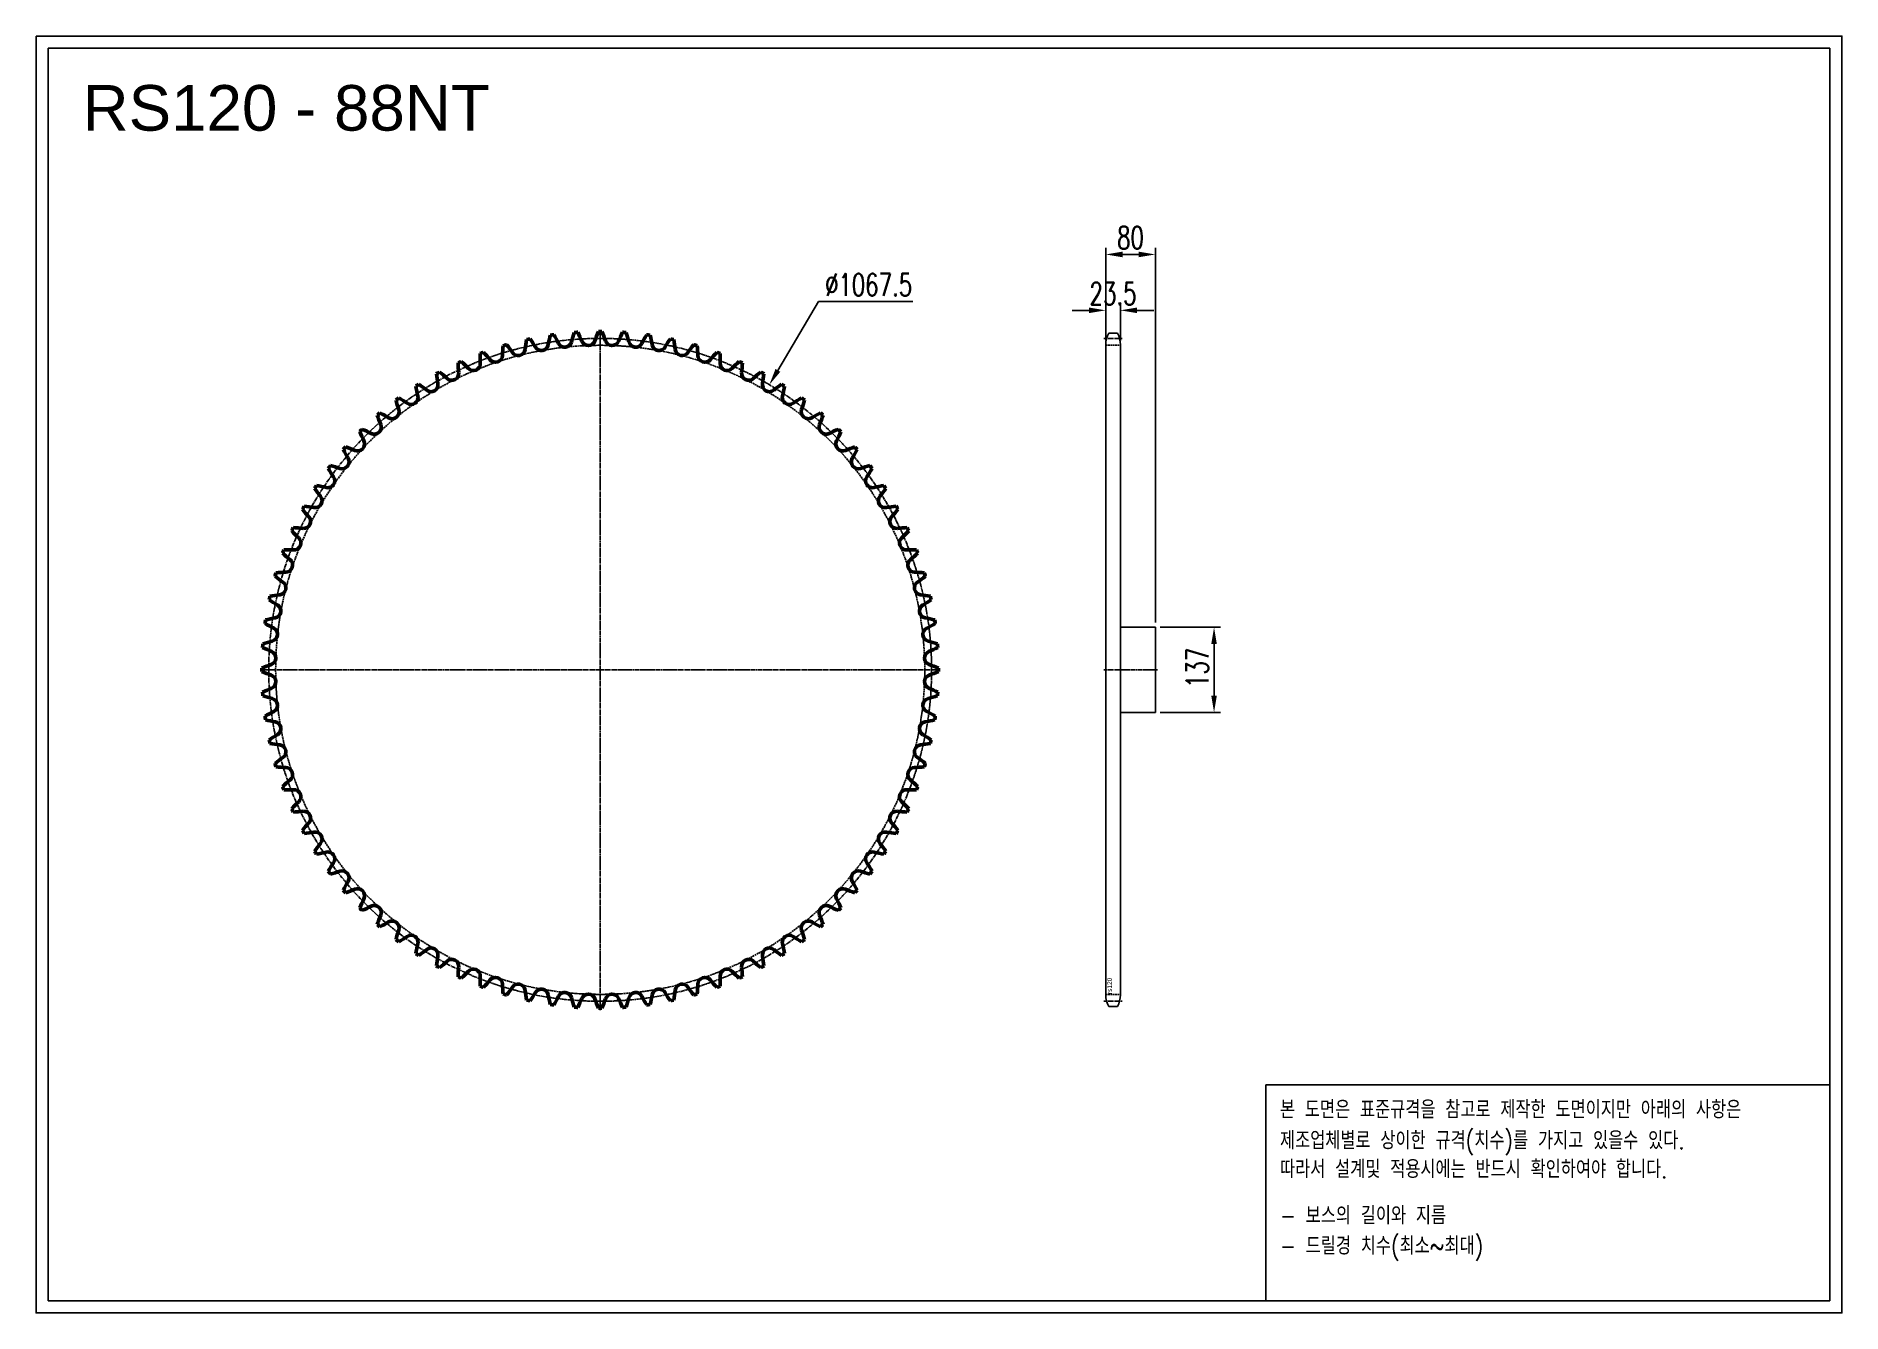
# Model space of a CAD drawing. Header units: millimetres. Extents: x -36996 to -34089, y 50864 to 52921.
import ezdxf

# ---------------------------------------------------------------- set-up
doc = ezdxf.new("R2010")
doc.units = ezdxf.units.MM
for name, pattern in [('AM_ISO02W050', [7.5, 6, -1.5]), ('AM_ISO02W050x2', [3.75, 3, -0.75]), ('AM_ISO08W050', [18, 12, -1.5, 3, -1.5]), ('AM_ISO08W050x2', [9, 6, -0.75, 1.5, -0.75])]:
    doc.linetypes.add(name, pattern=pattern)
for name, color, linetype, lineweight in [('AM_0N', 7, 'Continuous', 50), ('AM_3N', 6, 'AM_ISO02W050', 25), ('AM_7', 4, 'AM_ISO08W050', 25), ('AM_7N', 4, 'AM_ISO08W050', 25)]:
    doc.layers.add(name, color=color, linetype=linetype, lineweight=lineweight)
doc.layers.add('S-DIM', color=7, linetype='Continuous')
doc.styles.add('HAN', font='ROMANS.shx', dxfattribs={"width": 0.7, "bigfont": 'whgtxt.shx'})
doc.styles.add('HSG', font='SIMPLEX.shx', dxfattribs={"width": 0.7, "bigfont": 'HSG.shx'})
doc.styles.get("Standard").update_dxf_attribs({"font": 'arial.ttf'})
doc.dimstyles.new('APP50', dxfattribs={"dimscale": 15, "dimtxt": 2.4, "dimasz": 1.8, "dimexe": 0.7, "dimexo": 0.5, "dimgap": 0.6, "dimtad": 1, "dimtoh": 1, "dimdec": 1, "dimrnd": 0.01, "dimzin": 9, "dimdsep": 46, "dimtxsty": 'HSG', "dimcen": 0, "dimclrd": 1, "dimclre": 1, "dimclrt": 256, "dimazin": 2, "dimtp": 1, "dimtm": 1, "dimtfac": 0.5, "dimtdec": 1, "dimtofl": 0, "dimtmove": 0, "dimatfit": 3, "dimfxl": 0, "dimtvp": 1, "dimtolj": 2, "dimlwd": -1, "dimlwe": -1, "dimarcsym": 0})

# ---------------------------------------------------------------- blocks, each defined once
blk = doc.blocks.new('*D1')
at = {"layer": 'Defpoints', "color": 0, "transparency": 16777216}
for p in [(-35194, 51968.5), (-35194, 51831.5), (-35099.6, 51831.5)]:
    blk.add_point(p, dxfattribs=at)
at = {"layer": 'S-DIM', "color": 1, "transparency": 16777216}
for p, q in [((-35186.5, 51968.5), (-35089.1, 51968.5)), ((-35099.6, 51941.5), (-35099.6, 51858.5)), ((-35186.5, 51831.5), (-35089.1, 51831.5))]:
    blk.add_line(p, q, dxfattribs=at)
for points in [[(-35104.1, 51941.5), (-35095.1, 51941.5), (-35099.6, 51968.5)], [(-35104.1, 51858.5), (-35095.1, 51858.5), (-35099.6, 51831.5)]]:
    blk.add_solid(points, dxfattribs=at)
at = {"layer": 'S-DIM', "transparency": 16777216, "insert": (-35126.6, 51903.3), "char_height": 36, "attachment_point": 5, "rotation": 90, "style": 'HSG'}
blk.add_mtext('\\A2;137', dxfattribs=at)
blk = doc.blocks.new('*D2')
at = {"layer": 'Defpoints', "color": 0, "transparency": 16777216}
for p in [(-35250.5, 52478.9), (-35274, 52423.1), (-35250.5, 52423.1)]:
    blk.add_point(p, dxfattribs=at)
at = {"layer": 'S-DIM', "color": 1, "transparency": 16777216}
for p, q in [((-35274, 52430.6), (-35274, 52489.4)), ((-35250.5, 52430.6), (-35250.5, 52489.4)), ((-35301, 52478.9), (-35328, 52478.9)), ((-35223.5, 52478.9), (-35196.5, 52478.9))]:
    blk.add_line(p, q, dxfattribs=at)
for points in [[(-35301, 52483.4), (-35301, 52474.4), (-35274, 52478.9)], [(-35223.5, 52483.4), (-35223.5, 52474.4), (-35250.5, 52478.9)]]:
    blk.add_solid(points, dxfattribs=at)
at = {"layer": 'S-DIM', "transparency": 16777216, "insert": (-35262.2, 52505.9), "char_height": 36, "attachment_point": 5, "style": 'HSG'}
blk.add_mtext('\\A2;23.5', dxfattribs=at)
blk = doc.blocks.new('*D3')
at = {"layer": 'Defpoints', "color": 0, "transparency": 16777216}
for p in [(-35194, 52568.9), (-35274, 52423.1), (-35194, 51968.5)]:
    blk.add_point(p, dxfattribs=at)
at = {"layer": 'S-DIM', "color": 1, "transparency": 16777216}
for p, q in [((-35274, 52430.6), (-35274, 52579.4)), ((-35194, 51976), (-35194, 52579.4)), ((-35247, 52568.9), (-35221, 52568.9))]:
    blk.add_line(p, q, dxfattribs=at)
for points in [[(-35247, 52573.4), (-35247, 52564.4), (-35274, 52568.9)], [(-35221, 52573.4), (-35221, 52564.4), (-35194, 52568.9)]]:
    blk.add_solid(points, dxfattribs=at)
at = {"layer": 'S-DIM', "transparency": 16777216, "insert": (-35234, 52595.9), "char_height": 36, "attachment_point": 5, "style": 'HSG'}
blk.add_mtext('\\A2;80', dxfattribs=at)
blk = doc.blocks.new('notice1')
at = {"color": 4}
blk.add_lwpolyline([(-22142.12, 1735.9), (-22053.8, 1735.9), (-22053.8, 1702.07), (-22142.12, 1702.07)], close=True, dxfattribs=at)
at = {"color": 4, "style": 'HAN', "width": 0.8}
for s, p in [('본 도면은 표준규격을 참고로 제작한 도면이지만 아래의 사항은', (-22139.9, 1730.62)), ('제조업체별로 상이한 규격(치수)를 가지고 있을수 있다.', (-22139.9, 1725.78)), ('따라서 설계및 적용시에는 반드시 확인하여야 합니다.', (-22139.9, 1721.28)), ('- 보스의 길이와 지름', (-22139.9, 1714.03)), ('- 드릴경 치수(최소~최대)', (-22139.9, 1709.27))]:
    blk.add_text(s, height=2.7949, dxfattribs=at).set_placement(p)
blk = doc.blocks.new('*D5')
at = {"layer": 'Defpoints', "color": 0, "transparency": 16777216}
for p in [(-35815.7, 52359), (-36360.4, 51441)]:
    blk.add_point(p, dxfattribs=at)
at = {"layer": 'S-DIM', "color": 1, "linetype": 'ByBlock', "transparency": 16777216}
for p, q in [((-35736.3, 52493), (-35802, 52382.2)), ((-35584.5, 52493), (-35736.3, 52493))]:
    blk.add_line(p, q, dxfattribs=at)
at = {"layer": 'S-DIM', "color": 1, "transparency": 16777216}
blk.add_solid([(-35805.8, 52384.5), (-35798.1, 52379.9), (-35815.7, 52359)], dxfattribs=at)
at = {"layer": 'S-DIM', "transparency": 16777216, "insert": (-35655.9, 52520), "char_height": 36, "attachment_point": 5, "style": 'HSG'}
blk.add_mtext('\\A2;∅1067.5', dxfattribs=at)

msp = doc.modelspace()

# ---------------------------------------------------------------- linework, layer by layer
for p, q in [((-35269.23, 52442.12), (-35255.2, 52442.12)), ((-35273.96, 52423.12), (-35273.96, 51376.84)), ((-35250.46, 52423.12), (-35250.46, 51376.84)), ((-35250.46, 51968.54), (-35193.96, 51968.54)), ((-35193.96, 51968.54), (-35193.96, 51831.54)), ((-35193.96, 51831.54), (-35250.46, 51831.54)), ((-35269.23, 51357.84), (-35255.2, 51357.84))]:
    msp.add_line(p, q)
for points in [[(-36996.44, 52920.51), (-34088.57, 52920.51), (-34088.57, 50864.44), (-36996.44, 50864.44)], [(-36976.86, 52900.92), (-34108.15, 52900.92), (-34108.15, 50884.02), (-36976.86, 50884.02)]]:
    msp.add_lwpolyline(points, close=True)
for centre, start, end in [((-35233.46, 52423.12), 152.02179, 180), ((-35290.96, 52423.12), 0, 27.97821), ((-35233.46, 51376.84), 180, 207.97821), ((-35290.96, 51376.84), 332.02179, 0)]:
    msp.add_arc(centre, 40.5, start, end)
at = {"layer": 'AM_0N'}
for centre, radius, start, end in [((-35970.27, 52390.13), 240.08, 170.02173, 173.80682), ((-36088.09, 51899.98), 544.82, 101.96889, 102.57656), ((-36398.88, 52296.89), 240.08, 30.73864, 34.52372), ((-35935.6, 52380.47), 240.08, 165.93083, 169.71591), ((-36088.09, 51899.98), 544.82, 97.87799, 98.48565), ((-36369.77, 52318.05), 240.08, 26.64773, 30.43281), ((-35901.71, 52368.37), 240.08, 161.83992, 165.625), ((-36088.09, 51899.98), 544.82, 93.78708, 94.39474), ((-36339.23, 52337.08), 240.08, 22.55682, 26.3419), ((-36107.14, 52433.48), 11.23, 202.55682, 341.53409), ((-35868.77, 52353.88), 240.08, 157.74901, 161.53409), ((-36088.09, 51899.98), 544.82, 89.69617, 90.30383), ((-36307.4, 52353.88), 240.08, 18.46591, 22.25099), ((-36069.03, 52433.48), 11.23, 198.46591, 337.44318), ((-35836.95, 52337.08), 240.08, 153.6581, 157.44318), ((-36088.09, 51899.98), 544.82, 85.60526, 86.21292), ((-36274.46, 52368.37), 240.08, 14.375, 18.16008), ((-35806.41, 52318.05), 240.08, 149.56719, 153.35227), ((-36088.09, 51899.98), 544.82, 81.51435, 82.12201), ((-36240.58, 52380.47), 240.08, 10.28409, 14.06917), ((-35777.3, 52296.89), 240.08, 145.47628, 149.26136), ((-36088.09, 51899.98), 544.82, 77.42344, 78.03111), ((-36205.91, 52390.13), 240.08, 6.19318, 9.97827), ((-36041.22, 52401.9), 240.08, 178.20355, 181.98864), ((-36088.09, 51899.98), 544.82, 110.15071, 110.75838), ((-36452.2, 52248.62), 240.08, 38.92045, 42.70554), ((-36256.67, 52406.5), 11.23, 218.92045, 357.89773), ((-36005.53, 52397.28), 240.08, 174.11264, 177.89773), ((-36088.09, 51899.98), 544.82, 106.0598, 106.66747), ((-36426.4, 52273.71), 240.08, 34.82955, 38.61463), ((-36220.11, 52417.24), 11.23, 214.82955, 353.80682), ((-36182.87, 52425.34), 11.23, 210.73864, 349.71591), ((-36145.15, 52430.76), 11.23, 206.64773, 345.625), ((-36031.02, 52430.76), 11.23, 194.375, 333.35227), ((-35993.3, 52425.34), 11.23, 190.28409, 329.26136), ((-35956.07, 52417.24), 11.23, 186.19318, 325.17045), ((-35749.78, 52273.71), 240.08, 141.38537, 145.17045), ((-36088.09, 51899.98), 544.82, 73.33253, 73.9402), ((-36170.64, 52397.28), 240.08, 2.10227, 5.88736), ((-35919.5, 52406.5), 11.23, 182.10227, 321.07955), ((-35723.98, 52248.62), 240.08, 137.29446, 141.07955), ((-36088.09, 51899.98), 544.82, 69.24162, 69.84929), ((-36134.95, 52401.9), 240.08, 358.01136, 1.79645), ((-36088.09, 51899.98), 544.82, 118.33253, 118.9402), ((-36113.13, 52403.47), 240.08, 186.38537, 190.17045), ((-36498.11, 52193.25), 240.08, 47.10227, 50.88736), ((-36327.04, 52377.35), 11.23, 227.10227, 6.07955), ((-36088.09, 51899.98), 544.82, 114.24162, 114.84929), ((-36077.15, 52403.97), 240.08, 182.29446, 186.07955), ((-36476.14, 52221.75), 240.08, 43.01136, 46.79645), ((-36292.38, 52393.18), 11.23, 223.01136, 1.98864), ((-35883.8, 52393.18), 11.23, 178.01136, 316.98864), ((-35700.03, 52221.75), 240.08, 133.20355, 136.98864), ((-36088.09, 51899.98), 544.82, 65.15071, 65.75838), ((-35849.13, 52377.35), 11.23, 173.92045, 312.89773), ((-36099.03, 52403.97), 240.08, 353.92045, 357.70554), ((-35678.07, 52193.25), 240.08, 129.11264, 132.89773), ((-36088.09, 51899.98), 544.82, 61.0598, 61.66747), ((-36063.05, 52403.47), 240.08, 349.82955, 353.61463), ((-36088.09, 51899.98), 544.82, 122.42344, 123.03111), ((-36148.98, 52400.4), 240.08, 190.47628, 194.26136), ((-36517.98, 52163.25), 240.08, 51.19318, 54.97827), ((-36360.49, 52359.09), 11.23, 231.19318, 10.17045), ((-35815.69, 52359.09), 11.23, 169.82955, 308.80682), ((-35658.19, 52163.25), 240.08, 125.02173, 128.80682), ((-36088.09, 51899.98), 544.82, 56.96889, 57.57656), ((-36027.19, 52400.4), 240.08, 345.73864, 349.52372), ((-36088.09, 51899.98), 544.82, 130.60526, 131.21292), ((-36551.08, 52099.39), 240.08, 59.375, 63.16008), ((-36423.05, 52315.65), 11.23, 239.375, 18.35227), ((-36088.09, 51899.98), 544.82, 126.51435, 127.12201), ((-36184.53, 52394.78), 240.08, 194.56719, 198.35227), ((-36535.67, 52131.91), 240.08, 55.28409, 59.06917), ((-36392.55, 52338.49), 11.23, 235.28409, 14.26136), ((-35783.63, 52338.49), 11.23, 165.73864, 304.71591), ((-35640.5, 52131.91), 240.08, 120.93083, 124.71591), ((-35753.12, 52315.65), 11.23, 161.64773, 300.625), ((-36088.09, 51899.98), 544.82, 52.87799, 53.48565), ((-35991.65, 52394.78), 240.08, 341.64773, 345.43281), ((-35625.1, 52099.39), 240.08, 116.83992, 120.625), ((-36088.09, 51899.98), 544.82, 48.78708, 49.39474), ((-36088.09, 51899.98), 544.82, 134.69617, 135.30383), ((-36564.12, 52065.86), 240.08, 63.46591, 67.25099), ((-36451.85, 52290.69), 11.23, 243.46591, 22.44318), ((-36219.58, 52386.64), 240.08, 198.6581, 202.44318), ((-35724.32, 52290.69), 11.23, 157.55682, 296.53409), ((-35956.6, 52386.64), 240.08, 337.55682, 341.3419), ((-35612.05, 52065.86), 240.08, 112.74901, 116.53409), ((-36088.09, 51899.98), 544.82, 44.69617, 45.30383), ((-36088.09, 51899.98), 544.82, 138.78708, 139.39474), ((-36287.5, 52362.97), 240.08, 206.83992, 210.625), ((-36574.74, 52031.47), 240.08, 67.55682, 71.3419), ((-36478.8, 52263.75), 11.23, 247.55682, 26.53409), ((-36253.96, 52376.02), 240.08, 202.74901, 206.53409), ((-35697.37, 52263.75), 11.23, 153.46591, 292.44318), ((-35922.21, 52376.02), 240.08, 333.46591, 337.25099), ((-35601.43, 52031.47), 240.08, 108.6581, 112.44318), ((-35888.68, 52362.97), 240.08, 329.375, 333.16008), ((-36088.09, 51899.98), 544.82, 40.60526, 41.21292), ((-36088.09, 51899.98), 544.82, 142.87799, 143.48565), ((-36582.88, 51996.42), 240.08, 71.64773, 75.43281), ((-36503.76, 52234.95), 11.23, 251.64773, 30.625), ((-35672.42, 52234.95), 11.23, 149.375, 288.35227), ((-35593.29, 51996.42), 240.08, 104.56719, 108.35227), ((-36088.09, 51899.98), 544.82, 36.51435, 37.12201), ((-36088.09, 51899.98), 544.82, 146.96889, 147.57656), ((-36588.5, 51960.88), 240.08, 75.73864, 79.52372), ((-36526.59, 52204.44), 11.23, 255.73864, 34.71591), ((-36320.02, 52347.56), 240.08, 210.93083, 214.71591), ((-35649.58, 52204.44), 11.23, 145.28409, 284.26136), ((-35856.15, 52347.56), 240.08, 325.28409, 329.06917), ((-35587.67, 51960.88), 240.08, 100.47628, 104.26136), ((-36088.09, 51899.98), 544.82, 32.42344, 33.03111), ((-36547.2, 52172.38), 11.23, 259.82955, 38.80682), ((-36351.36, 52329.88), 240.08, 215.02173, 218.80682), ((-35628.98, 52172.38), 11.23, 141.19318, 280.17045), ((-35824.81, 52329.88), 240.08, 321.19318, 324.97827), ((-36088.09, 51899.98), 544.82, 151.0598, 151.66747), ((-36381.36, 52310), 240.08, 219.11264, 222.89773), ((-36565.46, 52138.94), 11.23, 263.92045, 42.89773), ((-36591.57, 51925.02), 240.08, 79.82955, 83.61463), ((-35584.6, 51925.02), 240.08, 96.38537, 100.17045), ((-35610.71, 52138.94), 11.23, 137.10227, 276.07955), ((-35794.82, 52310), 240.08, 317.10227, 320.88736), ((-36088.09, 51899.98), 544.82, 28.33253, 28.9402), ((-36088.09, 51899.98), 544.82, 155.15071, 155.75838), ((-36409.86, 52288.03), 240.08, 223.20355, 226.98864), ((-36592.08, 51889.04), 240.08, 83.92045, 87.70554), ((-36581.29, 52104.27), 11.23, 268.01136, 46.98864), ((-35584.1, 51889.04), 240.08, 92.29446, 96.07955), ((-35594.88, 52104.27), 11.23, 133.01136, 271.98864), ((-35766.31, 52288.03), 240.08, 313.01136, 316.79645), ((-36088.09, 51899.98), 544.82, 24.24162, 24.84929), ((-36088.09, 51899.98), 544.82, 159.24162, 159.84929), ((-36436.72, 52264.09), 240.08, 227.29446, 231.07955), ((-36590.01, 51853.11), 240.08, 88.01136, 91.79645), ((-35586.16, 51853.11), 240.08, 88.20355, 91.98864), ((-35739.45, 52264.09), 240.08, 308.92045, 312.70554), ((-36088.09, 51899.98), 544.82, 20.15071, 20.75838), ((-36088.09, 51899.98), 544.82, 163.33253, 163.9402), ((-36585.39, 51817.43), 240.08, 92.10227, 95.88736), ((-36594.61, 52068.57), 11.23, 272.10227, 51.07955), ((-35581.57, 52068.57), 11.23, 128.92045, 267.89773), ((-35590.79, 51817.43), 240.08, 84.11264, 87.89773), ((-36088.09, 51899.98), 544.82, 16.0598, 16.66747), ((-36461.81, 52238.29), 240.08, 231.38537, 235.17045), ((-36605.34, 52032), 11.23, 276.19318, 55.17045), ((-35570.83, 52032), 11.23, 124.82955, 263.80682), ((-35714.36, 52238.29), 240.08, 304.82955, 308.61463), ((-36088.09, 51899.98), 544.82, 167.42344, 168.03111), ((-36484.99, 52210.77), 240.08, 235.47628, 239.26136), ((-36578.23, 51782.16), 240.08, 96.19318, 99.97827), ((-36613.44, 51994.77), 11.23, 280.28409, 59.26136), ((-35562.73, 51994.77), 11.23, 120.73864, 259.71591), ((-35597.94, 51782.16), 240.08, 80.02173, 83.80682), ((-35691.18, 52210.77), 240.08, 300.73864, 304.52372), ((-36088.09, 51899.98), 544.82, 11.96889, 12.57656), ((-36088.09, 51899.98), 544.82, 171.51435, 172.12201), ((-36506.15, 52181.66), 240.08, 239.56719, 243.35227), ((-36568.58, 51747.49), 240.08, 100.28409, 104.06917), ((-36618.87, 51957.05), 11.23, 284.375, 63.35227), ((-35557.31, 51957.05), 11.23, 116.64773, 255.625), ((-35607.6, 51747.49), 240.08, 75.93083, 79.71591), ((-35670.02, 52181.66), 240.08, 296.64773, 300.43281), ((-36088.09, 51899.98), 544.82, 7.87799, 8.48565), ((-36088.09, 51899.98), 544.82, 175.60526, 176.21292), ((-36525.18, 52151.12), 240.08, 243.6581, 247.44318), ((-36556.48, 51713.6), 240.08, 104.375, 108.16008), ((-35619.7, 51713.6), 240.08, 71.83992, 75.625), ((-35650.99, 52151.12), 240.08, 292.55682, 296.3419), ((-36088.09, 51899.98), 544.82, 3.78708, 4.39474), ((-36541.99, 51680.66), 240.08, 108.46591, 112.25099), ((-36621.59, 51919.03), 11.23, 288.46591, 67.44318), ((-35554.59, 51919.03), 11.23, 112.55682, 251.53409), ((-35634.19, 51680.66), 240.08, 67.74901, 71.53409), ((-36088.09, 51899.98), 544.82, 179.69617, 180.30383), ((-36541.99, 52119.3), 240.08, 247.74901, 251.53409), ((-36621.59, 51880.93), 11.23, 292.55682, 71.53409), ((-35554.59, 51880.93), 11.23, 108.46591, 247.44318), ((-35634.19, 52119.3), 240.08, 288.46591, 292.25099), ((-36088.09, 51899.98), 544.82, 359.69617, 0.30383), ((-36525.18, 51648.84), 240.08, 112.55682, 116.3419), ((-36088.09, 51899.98), 544.82, 183.78708, 184.39474), ((-36556.48, 52086.36), 240.08, 251.83992, 255.625), ((-36618.87, 51842.92), 11.23, 296.64773, 75.625), ((-35557.31, 51842.92), 11.23, 104.375, 243.35227), ((-35619.7, 52086.36), 240.08, 284.375, 288.16008), ((-35650.99, 51648.84), 240.08, 63.6581, 67.44318), ((-36088.09, 51899.98), 544.82, 355.60526, 356.21292), ((-36506.15, 51618.3), 240.08, 116.64773, 120.43281), ((-36088.09, 51899.98), 544.82, 187.87799, 188.48565), ((-36568.58, 52052.47), 240.08, 255.93083, 259.71591), ((-35607.6, 52052.47), 240.08, 280.28409, 284.06917), ((-35670.02, 51618.3), 240.08, 59.56719, 63.35227), ((-36088.09, 51899.98), 544.82, 351.51435, 352.12201), ((-36484.99, 51589.19), 240.08, 120.73864, 124.52372), ((-36613.44, 51805.2), 11.23, 300.73864, 79.71591), ((-35562.73, 51805.2), 11.23, 100.28409, 239.26136), ((-35691.18, 51589.19), 240.08, 55.47628, 59.26136), ((-36088.09, 51899.98), 544.82, 191.96889, 192.57656), ((-36578.23, 52017.8), 240.08, 260.02173, 263.80682), ((-36605.34, 51767.96), 11.23, 304.82955, 83.80682), ((-35570.83, 51767.96), 11.23, 96.19318, 235.17045), ((-35597.94, 52017.8), 240.08, 276.19318, 279.97827), ((-36088.09, 51899.98), 544.82, 347.42344, 348.03111), ((-36461.81, 51561.67), 240.08, 124.82955, 128.61463), ((-36088.09, 51899.98), 544.82, 196.0598, 196.66747), ((-36585.39, 51982.54), 240.08, 264.11264, 267.89773), ((-36594.61, 51731.39), 11.23, 308.92045, 87.89773), ((-35581.57, 51731.39), 11.23, 92.10227, 231.07955), ((-35590.79, 51982.54), 240.08, 272.10227, 275.88736), ((-35714.36, 51561.67), 240.08, 51.38537, 55.17045), ((-36088.09, 51899.98), 544.82, 343.33253, 343.9402), ((-36436.72, 51535.87), 240.08, 128.92045, 132.70554), ((-36088.09, 51899.98), 544.82, 200.15071, 200.75838), ((-36590.01, 51946.85), 240.08, 268.20355, 271.98864), ((-36581.29, 51695.69), 11.23, 313.01136, 91.98864), ((-35594.88, 51695.69), 11.23, 88.01136, 226.98864), ((-35586.16, 51946.85), 240.08, 268.01136, 271.79645), ((-35739.45, 51535.87), 240.08, 47.29446, 51.07955), ((-36088.09, 51899.98), 544.82, 339.24162, 339.84929), ((-36409.86, 51511.93), 240.08, 133.01136, 136.79645), ((-36088.09, 51899.98), 544.82, 204.24162, 204.84929), ((-35766.31, 51511.93), 240.08, 43.20355, 46.98864), ((-36088.09, 51899.98), 544.82, 335.15071, 335.75838), ((-36592.08, 51910.92), 240.08, 272.29446, 276.07955), ((-36381.36, 51489.96), 240.08, 137.10227, 140.88736), ((-36565.46, 51661.03), 11.23, 317.10227, 96.07955), ((-35610.71, 51661.03), 11.23, 83.92045, 222.89773), ((-35794.82, 51489.96), 240.08, 39.11264, 42.89773), ((-35584.1, 51910.92), 240.08, 263.92045, 267.70554), ((-36088.09, 51899.98), 544.82, 208.33253, 208.9402), ((-36591.57, 51874.94), 240.08, 276.38537, 280.17045), ((-36547.2, 51627.58), 11.23, 321.19318, 100.17045), ((-36351.36, 51470.08), 240.08, 141.19318, 144.97827), ((-35628.98, 51627.58), 11.23, 79.82955, 218.80682), ((-35824.81, 51470.08), 240.08, 35.02173, 38.80682), ((-35584.6, 51874.94), 240.08, 259.82955, 263.61463), ((-36088.09, 51899.98), 544.82, 331.0598, 331.66747), ((-36088.09, 51899.98), 544.82, 212.42344, 213.03111), ((-36588.5, 51839.09), 240.08, 280.47628, 284.26136), ((-36526.59, 51595.52), 11.23, 325.28409, 104.26136), ((-36320.02, 51452.4), 240.08, 145.28409, 149.06917), ((-35649.58, 51595.52), 11.23, 75.73864, 214.71591), ((-35856.15, 51452.4), 240.08, 30.93083, 34.71591), ((-35587.67, 51839.09), 240.08, 255.73864, 259.52372), ((-36088.09, 51899.98), 544.82, 326.96889, 327.57656), ((-36088.09, 51899.98), 544.82, 216.51435, 217.12201), ((-36582.88, 51803.54), 240.08, 284.56719, 288.35227), ((-36503.76, 51565.01), 11.23, 329.375, 108.35227), ((-36287.5, 51436.99), 240.08, 149.375, 153.16008), ((-35672.42, 51565.01), 11.23, 71.64773, 210.625), ((-35888.68, 51436.99), 240.08, 26.83992, 30.625), ((-35593.29, 51803.54), 240.08, 251.64773, 255.43281), ((-36088.09, 51899.98), 544.82, 322.87799, 323.48565), ((-36088.09, 51899.98), 544.82, 220.60526, 221.21292), ((-36574.74, 51768.49), 240.08, 288.6581, 292.44318), ((-36478.8, 51536.21), 11.23, 333.46591, 112.44318), ((-36253.96, 51423.95), 240.08, 153.46591, 157.25099), ((-35697.37, 51536.21), 11.23, 67.55682, 206.53409), ((-35922.21, 51423.95), 240.08, 22.74901, 26.53409), ((-35601.43, 51768.49), 240.08, 247.55682, 251.3419), ((-36088.09, 51899.98), 544.82, 318.78708, 319.39474), ((-36088.09, 51899.98), 544.82, 224.69617, 225.30383), ((-36564.12, 51734.11), 240.08, 292.74901, 296.53409), ((-36451.85, 51509.27), 11.23, 337.55682, 116.53409), ((-36219.58, 51413.32), 240.08, 157.55682, 161.3419), ((-35724.32, 51509.27), 11.23, 63.46591, 202.44318), ((-35956.6, 51413.32), 240.08, 18.6581, 22.44318), ((-35612.05, 51734.11), 240.08, 243.46591, 247.25099), ((-36088.09, 51899.98), 544.82, 314.69617, 315.30383), ((-36088.09, 51899.98), 544.82, 228.78708, 229.39474), ((-36551.08, 51700.57), 240.08, 296.83992, 300.625), ((-36423.05, 51484.31), 11.23, 341.64773, 120.625), ((-36184.53, 51405.18), 240.08, 161.64773, 165.43281), ((-36535.67, 51668.05), 240.08, 300.93083, 304.71591), ((-36392.55, 51461.47), 11.23, 345.73864, 124.71591), ((-35783.63, 51461.47), 11.23, 55.28409, 194.26136), ((-35640.5, 51668.05), 240.08, 235.28409, 239.06917), ((-35753.12, 51484.31), 11.23, 59.375, 198.35227), ((-35991.65, 51405.18), 240.08, 14.56719, 18.35227), ((-35625.1, 51700.57), 240.08, 239.375, 243.16008), ((-36088.09, 51899.98), 544.82, 310.60526, 311.21292), ((-36088.09, 51899.98), 544.82, 232.87799, 233.48565), ((-36148.98, 51399.57), 240.08, 165.73864, 169.52372), ((-36088.09, 51899.98), 544.82, 236.96889, 237.57656), ((-36517.98, 51636.71), 240.08, 305.02173, 308.80682), ((-36360.49, 51440.87), 11.23, 349.82955, 128.80682), ((-35815.69, 51440.87), 11.23, 51.19318, 190.17045), ((-35658.19, 51636.71), 240.08, 231.19318, 234.97827), ((-36088.09, 51899.98), 544.82, 302.42344, 303.03111), ((-36027.19, 51399.57), 240.08, 10.47628, 14.26136), ((-36088.09, 51899.98), 544.82, 306.51435, 307.12201), ((-36113.13, 51396.5), 240.08, 169.82955, 173.61463), ((-36088.09, 51899.98), 544.82, 241.0598, 241.66747), ((-36498.11, 51606.71), 240.08, 309.11264, 312.89773), ((-36327.04, 51422.61), 11.23, 353.92045, 132.89773), ((-36077.15, 51395.99), 240.08, 173.92045, 177.70554), ((-36476.14, 51578.21), 240.08, 313.20355, 316.98864), ((-36292.38, 51406.78), 11.23, 358.01136, 136.98864), ((-35883.8, 51406.78), 11.23, 43.01136, 181.98864), ((-35700.03, 51578.21), 240.08, 223.01136, 226.79645), ((-35849.13, 51422.61), 11.23, 47.10227, 186.07955), ((-36099.03, 51395.99), 240.08, 2.29446, 6.07955), ((-35678.07, 51606.71), 240.08, 227.10227, 230.88736), ((-36088.09, 51899.98), 544.82, 298.33253, 298.9402), ((-36063.05, 51396.5), 240.08, 6.38537, 10.17045), ((-36088.09, 51899.98), 544.82, 245.15071, 245.75838), ((-36041.22, 51398.06), 240.08, 178.01136, 181.79645), ((-36088.09, 51899.98), 544.82, 249.24162, 249.84929), ((-36452.2, 51551.34), 240.08, 317.29446, 321.07955), ((-36256.67, 51393.46), 11.23, 2.10227, 141.07955), ((-36005.53, 51402.68), 240.08, 182.10227, 185.88736), ((-36426.4, 51526.26), 240.08, 321.38537, 325.17045), ((-36220.11, 51382.72), 11.23, 6.19318, 145.17045), ((-35970.27, 51409.84), 240.08, 186.19318, 189.97827), ((-36182.87, 51374.62), 11.23, 10.28409, 149.26136), ((-35993.3, 51374.62), 11.23, 30.73864, 169.71591), ((-36205.91, 51409.84), 240.08, 350.02173, 353.80682), ((-35956.07, 51382.72), 11.23, 34.82955, 173.80682), ((-35749.78, 51526.26), 240.08, 214.82955, 218.61463), ((-36170.64, 51402.68), 240.08, 354.11264, 357.89773), ((-35919.5, 51393.46), 11.23, 38.92045, 177.89773), ((-35723.98, 51551.34), 240.08, 218.92045, 222.70554), ((-36088.09, 51899.98), 544.82, 290.15071, 290.75838), ((-36134.95, 51398.06), 240.08, 358.20355, 1.98864), ((-36088.09, 51899.98), 544.82, 294.24162, 294.84929), ((-36088.09, 51899.98), 544.82, 253.33253, 253.9402), ((-36088.09, 51899.98), 544.82, 257.42344, 258.03111), ((-36398.88, 51503.07), 240.08, 325.47628, 329.26136), ((-35935.6, 51419.49), 240.08, 190.28409, 194.06917), ((-36088.09, 51899.98), 544.82, 261.51435, 262.12201), ((-36369.77, 51481.91), 240.08, 329.56719, 333.35227), ((-36145.15, 51369.2), 11.23, 14.375, 153.35227), ((-35901.71, 51431.59), 240.08, 194.375, 198.16008), ((-36088.09, 51899.98), 544.82, 265.60526, 266.21292), ((-36339.23, 51462.88), 240.08, 333.6581, 337.44318), ((-36107.14, 51366.48), 11.23, 18.46591, 157.44318), ((-35868.77, 51446.08), 240.08, 198.46591, 202.25099), ((-36088.09, 51899.98), 544.82, 269.69617, 270.30383), ((-36307.4, 51446.08), 240.08, 337.74901, 341.53409), ((-36069.03, 51366.48), 11.23, 22.55682, 161.53409), ((-35836.95, 51462.88), 240.08, 202.55682, 206.3419), ((-36088.09, 51899.98), 544.82, 273.78708, 274.39474), ((-36274.46, 51431.59), 240.08, 341.83992, 345.625), ((-36031.02, 51369.2), 11.23, 26.64773, 165.625), ((-35806.41, 51481.91), 240.08, 206.64773, 210.43281), ((-36088.09, 51899.98), 544.82, 277.87799, 278.48565), ((-36240.58, 51419.49), 240.08, 345.93083, 349.71591), ((-35777.3, 51503.07), 240.08, 210.73864, 214.52372), ((-36088.09, 51899.98), 544.82, 281.96889, 282.57656), ((-36088.09, 51899.98), 544.82, 286.0598, 286.66747)]:
    msp.add_arc(centre, radius, start, end, dxfattribs=at)
at = {"layer": 'AM_3N', "linetype": 'AM_ISO02W050x2'}
for p, q in [((-35273.96, 52422.59), (-35250.46, 52422.59)), ((-35273.96, 51377.37), (-35250.46, 51377.37))]:
    msp.add_line(p, q, dxfattribs=at)
msp.add_circle((-36088.09, 51899.98), 522.61, dxfattribs=at)
at = {"layer": 'AM_7', "linetype": 'AM_ISO08W050x2'}
for p, q in [((-35276.96, 52433.71), (-35247.46, 52433.71)), ((-35276.96, 51900.04), (-35190.53, 51900.04)), ((-35276.96, 51366.25), (-35247.46, 51366.25))]:
    msp.add_line(p, q, dxfattribs=at)
msp.add_circle((-36088.09, 51899.98), 533.73, dxfattribs=at)
at = {"layer": 'AM_7N', "linetype": 'AM_ISO08W050x2'}
for p, q in [((-36088.09, 51352.16), (-36088.09, 52447.8)), ((-36635.91, 51899.98), (-35540.27, 51899.98))]:
    msp.add_line(p, q, dxfattribs=at)

# ---------------------------------------------------------------- block references
at = {"xscale": 10.2816190641073, "yscale": 10.2816190641073, "zscale": 10.2816190641073}
msp.add_blockref('notice1', (192640.59, 33384.01), dxfattribs=at)

# ---------------------------------------------------------------- texts
msp.add_text('RS120 - 88NT', height=73.431).set_placement((-36921.55, 52768.25))
msp.add_text('rs120', height=7.5, rotation=90).set_placement((-35264.11, 51377.95))

# ---------------------------------------------------------------- dimensions: what is measured, and where the dimension line sits
at = {"layer": 'S-DIM'}
dim = msp.add_linear_dim(base=(-35193.96, 52568.87), p1=(-35273.96, 52423.12), p2=(-35193.96, 51968.54), dimstyle='APP50', dxfattribs=at)
dim.commit()
dim.dimension.update_dxf_attribs({"geometry": '*D3', "text_midpoint": (-35233.96, 52595.87)})
dim = msp.add_diameter_dim_2p(p1=(-36360.4342, 51440.968), p2=(-35815.7404, 52358.9937), dimstyle='APP50', override={"dimarcsym": 1}, dxfattribs=at)
dim.commit()
dim.dimension.update_dxf_attribs({"geometry": '*D5', "text_midpoint": (-35655.8519, 52492.9633), "dimtype": 131})
dim = msp.add_linear_dim(base=(-35250.46, 52478.87), p1=(-35273.96, 52423.12), p2=(-35250.46, 52423.12), dimstyle='APP50', dxfattribs=at)
dim.commit()
dim.dimension.update_dxf_attribs({"geometry": '*D2', "text_midpoint": (-35262.21, 52478.87), "dimtype": 128})
dim = msp.add_linear_dim(base=(-35099.62, 51831.54), p1=(-35193.96, 51968.54), p2=(-35193.96, 51831.54), angle=90, dimstyle='APP50', dxfattribs=at)
dim.commit()
dim.dimension.update_dxf_attribs({"geometry": '*D1', "text_midpoint": (-35099.62, 51903.26), "dimtype": 128})

doc.saveas('drawing.dxf')
